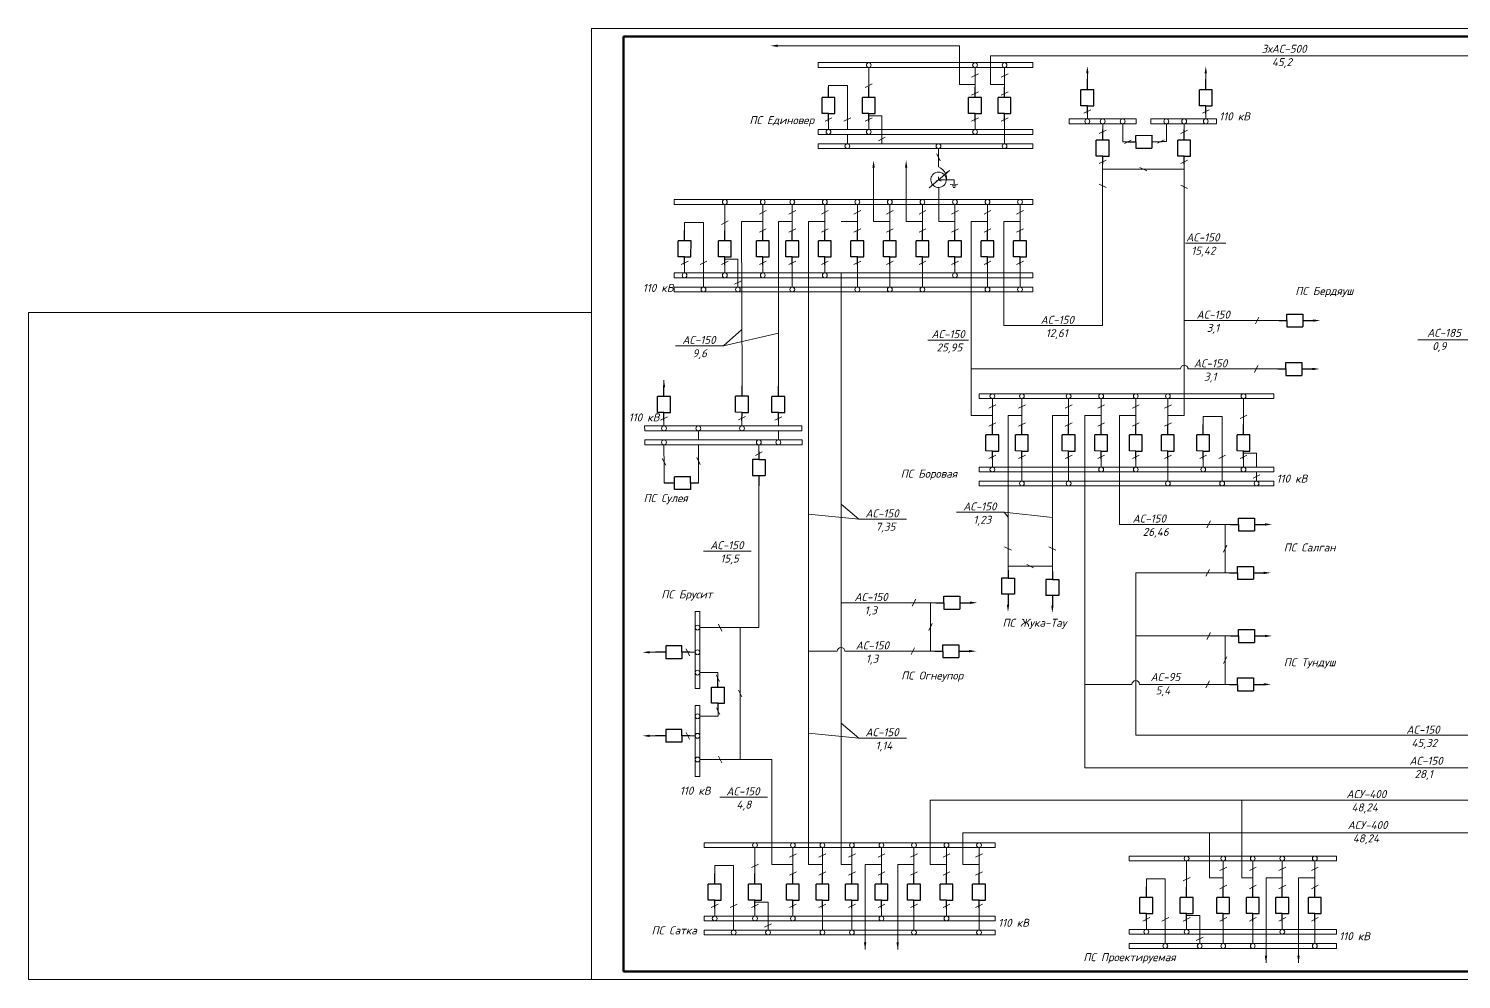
# Model space of a CAD drawing. Header units: millimetres. Extents: x -491 to 2311, y -1641 to -197.
# Drawn here: x 767 to 1662, y -1617 to -1023 of the extents above; entities that cross this region are included whole.
import ezdxf

# ---------------------------------------------------------------- set-up
doc = ezdxf.new("R2010")
doc.units = ezdxf.units.MM
for name, color, linetype, lineweight in [('рамка толстая', 42, 'Continuous', 50), ('рамка тонкая', 93, 'Continuous', 20), ('текст', 6, 'Continuous', 30), ('тонкая', 7, 'Continuous', 20), ('штриховка', 2, 'Continuous', 20)]:
    doc.layers.add(name, color=color, linetype=linetype, lineweight=lineweight)
doc.layers.add('СХЕМА1', color=7, linetype='Continuous')
doc.styles.add('ГОСТ', font='isocpeui.ttf')
picture_1 = doc.add_image_def('image1.jpg', size_in_pixel=(4152, 4920))

# ---------------------------------------------------------------- blocks, each defined once
blk = doc.blocks.new('Выключатель')
for p, q in [((-4, 0), (-4, 10)), ((-4, 10), (4, 10)), ((0, 10), (0, 16.5)), ((4, 0), (4, 10)), ((0, 0), (-4, 0)), ((0, 0), (4, 0)), ((0, -5), (0, 0))]:
    blk.add_line(p, q)

msp = doc.modelspace()

# ---------------------------------------------------------------- linework, layer by layer
at = {"lineweight": 15}
for p, q in [((1348.11, -1034.19), (1234.56, -1034.19)), ((1348.11, -1058.39), (1348.11, -1034.19)), ((1367.58, -1058.39), (1367.58, -1040.39)), ((1367.58, -1040.39), (1762.88, -1040.39)), ((1393.93, -1047.72), (1393.93, -1044.72)), ((1393.93, -1089.52), (1393.93, -1086.52)), ((1393.93, -1098.37), (1393.93, -1095.37)), ((1335.06, -1100.98), (1335.07, -1102.72)), ((1333.44, -1118.88), (1335.11, -1117.87)), ((1335.11, -1117.87), (1335.1, -1115.97)), ((1335.11, -1117.9), (1344.79, -1117.85)), ((1335.11, -1117.87), (1336.79, -1118.86)), ((1344.79, -1117.85), (1344.81, -1120.75)), ((1437.6, -1208.88), (1437.6, -1111.29)), ((1437.6, -1111.29), (1488.53, -1111.29)), ((1488.53, -1164.83), (1488.53, -1111.94)), ((1342.39, -1120.77), (1347.23, -1120.74)), ((1343.6, -1121.73), (1346.02, -1121.72)), ((1344.21, -1122.69), (1345.42, -1122.69)), ((1488.53, -1265.21), (1488.53, -1137.14)), ((1489.43, -1157.57), (1514.57, -1157.57)), ((1488.53, -1205.87), (1544.43, -1205.87)), ((1200.66, -1221.62), (1212.22, -1211.45)), ((1200.66, -1221.62), (1235.03, -1213.82)), ((1375.81, -1208.88), (1437.6, -1208.88)), ((1170.86, -1221.62), (1200.66, -1221.62)), ((1328.39, -1218.16), (1353.72, -1218.16)), ((1672.79, -1218.01), (1634.51, -1218.01)), ((1355.51, -1236.13), (1486.17, -1236.13)), ((1490.89, -1236.13), (1543.79, -1236.13)), ((1285.22, -1329.99), (1274.19, -1320.63)), ((1285.22, -1329.99), (1253.86, -1326.88)), ((1285.22, -1329.99), (1315.03, -1329.99)), ((1346.31, -1325.66), (1376.12, -1325.66)), ((1376.12, -1325.66), (1378.47, -1328.78)), ((1376.12, -1325.66), (1406.17, -1328.85)), ((1448.13, -1333.26), (1514.18, -1333.26)), ((1514.18, -1333.26), (1514.18, -1363.52)), ((1188.3, -1349.86), (1218.1, -1349.86)), ((1406.17, -1359.33), (1378.47, -1359.33)), ((1458.28, -1363.52), (1513.54, -1363.52)), ((1274.18, -1382.17), (1330.08, -1382.17)), ((1330.08, -1382.17), (1330.08, -1412.43)), ((1211.23, -1480.14), (1211.23, -1397.71)), ((1458.28, -1402.93), (1514.18, -1402.93)), ((1514.18, -1402.93), (1514.18, -1433.19)), ((1253.86, -1412.43), (1271.82, -1412.43)), ((1276.54, -1412.43), (1329.44, -1412.43)), ((1426.49, -1433.19), (1455.92, -1433.19)), ((1460.64, -1433.19), (1513.54, -1433.19)), ((1285.22, -1466.72), (1274.19, -1457.36)), ((1285.22, -1466.72), (1253.86, -1463.61)), ((1285.22, -1466.72), (1315.03, -1466.72)), ((1458.28, -1464.92), (1719.38, -1464.92)), ((1426.48, -1485.24), (1891.51, -1485.24)), ((1198.35, -1503.63), (1228.15, -1503.63)), ((1329.89, -1505.57), (1911.83, -1505.57)), ((1329.89, -1525.89), (1329.89, -1525.89)), ((1350.21, -1525.89), (1932.16, -1525.89))]:
    msp.add_line(p, q, dxfattribs=at)
at = {"color": 18, "lineweight": 15, "true_color": 0x000000}
for p, q in [((1335.07, -1109.8), (1335.06, -1098.37)), ((1249.75, -1271.68), (1151.49, -1271.68)), ((1151.49, -1271.68), (1151.5, -1274.74)), ((1249.76, -1274.74), (1151.5, -1274.74)), ((1156.4, -1274.67), (1156.4, -1274.71)), ((1185.08, -1280.41), (1185.06, -1274.74)), ((1249.75, -1271.68), (1249.76, -1274.74)), ((1249.8, -1280.41), (1151.53, -1280.41)), ((1151.53, -1280.41), (1151.54, -1283.48)), ((1249.81, -1283.48), (1151.54, -1283.48)), ((1162.63, -1280.42), (1162.63, -1280.36)), ((1163.61, -1297.97), (1163.55, -1283.48)), ((1185.11, -1297.86), (1185.05, -1283.48)), ((1249.8, -1280.41), (1249.81, -1283.48)), ((1163.61, -1297.97), (1163.66, -1307.53)), ((1185.11, -1297.86), (1185.16, -1307.41))]:
    msp.add_line(p, q, dxfattribs=at)
at = {"lineweight": 15}
for centre, radius in [((1291.47, -1046.22), 1.5), ((1357.88, -1046.22), 1.5), ((1376.32, -1046.22), 1.5), ((1266.32, -1088.02), 1.5), ((1291.47, -1088.02), 1.5), ((1357.88, -1088.02), 1.5), ((1278.13, -1096.87), 1.5), ((1335.06, -1096.87), 1.5), ((1376.32, -1096.87), 1.5), ((1201.58, -1131.78), 1.5), ((1225.26, -1131.78), 1.5), ((1243.7, -1131.78), 1.5), ((1264.02, -1131.78), 1.5), ((1284.35, -1131.78), 1.5), ((1304.67, -1131.78), 1.5), ((1325, -1131.78), 1.5), ((1345.32, -1131.78), 1.5), ((1365.65, -1131.78), 1.5), ((1385.97, -1131.78), 1.5), ((1176.43, -1177.6), 1.5), ((1201.58, -1177.6), 1.5), ((1225.26, -1177.6), 1.5), ((1264.02, -1177.6), 1.5), ((1345.32, -1177.6), 1.5), ((1188.25, -1186.45), 1.5), ((1209.75, -1186.45), 1.5), ((1243.7, -1186.45), 1.5), ((1284.35, -1186.45), 1.5), ((1304.67, -1186.45), 1.5), ((1325, -1186.45), 1.5), ((1365.64, -1186.45), 1.5), ((1385.97, -1186.45), 1.5), ((1368.71, -1253.05), 1.5), ((1387.15, -1253.05), 1.5), ((1416.34, -1253.05), 1.5), ((1436.66, -1253.05), 1.5), ((1458.29, -1253.05), 1.5), ((1478.36, -1253.05), 1.5), ((1525.57, -1253.05), 1.5), ((1163.55, -1273.21), 1.53), ((1185.05, -1273.21), 1.53), ((1212.3, -1273.21), 1.53), ((1163.55, -1281.95), 1.53), ((1222.83, -1281.95), 1.53), ((1235.03, -1281.95), 1.53), ((1368.71, -1298.87), 1.5), ((1436.66, -1298.87), 1.5), ((1458.28, -1298.87), 1.5), ((1500.42, -1298.87), 1.5), ((1525.57, -1298.87), 1.5), ((1387.15, -1307.72), 1.5), ((1416.33, -1307.72), 1.5), ((1478.36, -1307.72), 1.5), ((1512.23, -1307.72), 1.5), ((1533.73, -1307.72), 1.5), ((1184.54, -1397.71), 1.5), ((1184.54, -1413.14), 1.5), ((1184.54, -1425.83), 1.5), ((1184.54, -1453.11), 1.5), ((1184.54, -1465.34), 1.5), ((1184.54, -1480.14), 1.5), ((1220.41, -1533.59), 1.5), ((1244.09, -1533.59), 1.5), ((1262.53, -1533.59), 1.5), ((1280.96, -1533.59), 1.5), ((1299.4, -1533.59), 1.5), ((1319.73, -1533.59), 1.5), ((1340.05, -1533.59), 1.5), ((1360.37, -1533.59), 1.5), ((1490.05, -1541.96), 1.5), ((1512.93, -1541.96), 1.5), ((1531.37, -1541.96), 1.5), ((1549.8, -1541.96), 1.5), ((1570.13, -1541.96), 1.5), ((1195.26, -1579.41), 1.5), ((1220.41, -1579.41), 1.5), ((1244.09, -1579.41), 1.5), ((1299.4, -1579.41), 1.5), ((1340.05, -1579.41), 1.5), ((1207.08, -1588.26), 1.5), ((1228.57, -1588.26), 1.5), ((1262.53, -1588.26), 1.5), ((1280.96, -1588.26), 1.5), ((1319.72, -1588.26), 1.5), ((1360.37, -1588.26), 1.5), ((1464.9, -1587.79), 1.5), ((1490.05, -1587.79), 1.5), ((1549.8, -1587.79), 1.5), ((1476.72, -1596.63), 1.5), ((1498.22, -1596.63), 1.5), ((1512.93, -1596.63), 1.5), ((1531.36, -1596.63), 1.5), ((1570.13, -1596.63), 1.5)]:
    msp.add_circle(centre, radius, dxfattribs=at)
at = {"color": 18, "lineweight": 15, "true_color": 0x000000}
for centre in [(1428.03, -1081.38), (1437.61, -1081.38), (1450.11, -1081.38), (1477.39, -1081.38), (1488.54, -1081.38), (1502, -1081.38)]:
    msp.add_circle(centre, 1.5, dxfattribs=at)
at = {"lineweight": 15}
for centre, radius, start, end in [((1335.11, -1117.9), 4.84, 0.30044, 322.57596), ((1332.33, -1116.97), 7.68, 329.68007, 69.04534), ((1488.53, -1236.13), 2.36, 0, 180), ((1274.18, -1412.43), 2.36, 0, 180), ((1458.28, -1433.19), 2.36, 0, 180)]:
    msp.add_arc(centre, radius, start, end, dxfattribs=at)
at = {"layer": 'рамка толстая', "color": 18, "true_color": 0x000000}
for p, q in [((1954.22, -1028.48), (1138.22, -1028.48)), ((1138.22, -1028.48), (1138.22, -1612.48)), ((1138.22, -1325.48), (1138.22, -1612.48)), ((1138.22, -1612.48), (1533.22, -1612.48)), ((1138.22, -1612.48), (1954.22, -1612.48)), ((1348.22, -1612.48), (1533.22, -1612.48))]:
    msp.add_line(p, q, dxfattribs=at)
at = {"layer": 'рамка тонкая', "color": 18, "true_color": 0x000000}
for p, q in [((1959.22, -1023.48), (1118.22, -1023.48)), ((1118.22, -1023.48), (1118.22, -1617.48)), ((1118.22, -1617.48), (1959.22, -1617.48))]:
    msp.add_line(p, q, dxfattribs=at)
at = {"layer": 'СХЕМА1', "lineweight": 15}
for p, q in [((1360.04, -1051.65), (1355.75, -1053.79)), ((1378.48, -1051.65), (1374.19, -1053.79)), ((1293.62, -1058.06), (1289.34, -1060.2)), ((1360.04, -1062.97), (1355.75, -1065.12)), ((1378.48, -1062.97), (1374.19, -1065.12)), ((1268.48, -1079.13), (1264.19, -1081.27)), ((1280.28, -1079.13), (1276, -1081.27)), ((1293.63, -1079.13), (1289.34, -1081.27)), ((1360.04, -1079.13), (1355.75, -1081.27)), ((1378.47, -1079.13), (1374.19, -1081.27)), ((1430.19, -1074.25), (1425.91, -1076.39)), ((1504.15, -1074.25), (1499.87, -1076.39)), ((1301.79, -1091.37), (1297.5, -1093.51)), ((1439.77, -1086.81), (1435.48, -1088.95)), ((1490.69, -1086.81), (1486.41, -1088.95)), ((1455.43, -1093.12), (1451.14, -1095.26)), ((1476.05, -1092.99), (1471.77, -1095.13)), ((1439.76, -1105.66), (1435.47, -1107.8)), ((1490.69, -1105.66), (1486.4, -1107.8)), ((1460.91, -1110.22), (1465.2, -1112.36)), ((1435.45, -1120.59), (1439.73, -1122.73)), ((1486.38, -1121.23), (1490.66, -1123.37)), ((1203.74, -1143.61), (1199.45, -1145.76)), ((1227.42, -1137.2), (1223.13, -1139.35)), ((1245.85, -1137.2), (1241.57, -1139.35)), ((1266.18, -1137.2), (1261.89, -1139.35)), ((1286.5, -1137.2), (1282.22, -1139.35)), ((1306.83, -1137.2), (1302.54, -1139.35)), ((1327.15, -1137.2), (1322.87, -1139.35)), ((1347.48, -1137.2), (1343.19, -1139.35)), ((1367.8, -1137.2), (1363.52, -1139.35)), ((1388.13, -1137.2), (1383.84, -1139.35)), ((1227.42, -1148.53), (1223.13, -1150.67)), ((1245.85, -1148.53), (1241.57, -1150.67)), ((1266.18, -1148.53), (1261.89, -1150.67)), ((1286.5, -1148.53), (1282.22, -1150.67)), ((1306.83, -1148.53), (1302.54, -1150.67)), ((1327.15, -1148.53), (1322.87, -1150.67)), ((1347.48, -1148.53), (1343.19, -1150.67)), ((1367.8, -1148.53), (1363.51, -1150.67)), ((1388.12, -1148.53), (1383.84, -1150.67)), ((1178.59, -1168.7), (1174.3, -1170.85)), ((1190.4, -1168.7), (1186.11, -1170.85)), ((1203.74, -1168.7), (1199.45, -1170.85)), ((1227.42, -1168.7), (1223.13, -1170.85)), ((1245.85, -1168.7), (1241.57, -1170.85)), ((1266.18, -1168.7), (1261.89, -1170.85)), ((1286.5, -1168.7), (1282.22, -1170.85)), ((1306.83, -1168.7), (1302.54, -1170.85)), ((1327.15, -1168.7), (1322.87, -1170.85)), ((1347.48, -1168.7), (1343.19, -1170.85)), ((1367.8, -1168.7), (1363.51, -1170.85)), ((1388.12, -1168.7), (1383.84, -1170.85)), ((1211.9, -1180.95), (1207.62, -1183.09)), ((1535.14, -1203.72), (1532.99, -1208)), ((1534.5, -1233.98), (1532.35, -1238.26)), ((1370.87, -1258.47), (1366.58, -1260.61)), ((1389.3, -1258.47), (1385.02, -1260.61)), ((1418.49, -1258.47), (1414.21, -1260.61)), ((1438.82, -1258.47), (1434.53, -1260.61)), ((1460.44, -1258.47), (1456.16, -1260.61)), ((1480.52, -1258.47), (1476.23, -1260.61)), ((1165.71, -1265.98), (1161.42, -1268.12)), ((1214.45, -1265.81), (1210.16, -1267.96)), ((1237.18, -1265.98), (1232.89, -1268.12)), ((1370.87, -1269.8), (1366.58, -1271.94)), ((1389.3, -1269.8), (1385.02, -1271.94)), ((1418.49, -1269.8), (1414.2, -1271.94)), ((1438.81, -1269.8), (1434.53, -1271.94)), ((1460.44, -1269.8), (1456.16, -1271.94)), ((1480.52, -1269.8), (1476.23, -1271.94)), ((1527.72, -1264.88), (1523.43, -1267.03)), ((1220.68, -1290.11), (1224.97, -1287.97)), ((1370.86, -1289.97), (1366.58, -1292.12)), ((1389.3, -1289.97), (1385.02, -1292.12)), ((1418.49, -1289.97), (1414.2, -1292.12)), ((1438.81, -1289.97), (1434.53, -1292.12)), ((1460.44, -1289.97), (1456.15, -1292.12)), ((1480.51, -1289.97), (1476.23, -1292.12)), ((1502.57, -1289.97), (1498.29, -1292.12)), ((1514.38, -1289.97), (1510.09, -1292.12)), ((1527.72, -1289.97), (1523.44, -1292.12)), ((1535.88, -1302.22), (1531.6, -1304.36)), ((1504.89, -1331.1), (1502.75, -1335.39)), ((1380.62, -1349.39), (1376.34, -1347.25)), ((1408.33, -1349.39), (1404.04, -1347.25)), ((1515.26, -1346.23), (1513.12, -1350.52)), ((1394.47, -1360.41), (1390.19, -1358.26)), ((1504.25, -1361.36), (1502.1, -1365.65)), ((1320.79, -1380.02), (1318.65, -1384.3)), ((1197.56, -1395.56), (1199.7, -1399.84)), ((1331.16, -1395.15), (1329.02, -1399.43)), ((1504.89, -1400.77), (1502.75, -1405.06)), ((1177.41, -1410.99), (1179.55, -1415.27)), ((1320.15, -1410.28), (1318, -1414.56)), ((1515.26, -1415.9), (1513.12, -1420.19)), ((1196.15, -1427.17), (1198.29, -1431.45)), ((1504.25, -1431.03), (1502.1, -1435.32)), ((1210.15, -1436.77), (1212.29, -1441.06)), ((1196.28, -1447.79), (1198.42, -1452.08)), ((1177.41, -1463.19), (1179.55, -1467.47)), ((1197.56, -1477.99), (1199.7, -1482.27)), ((1246.25, -1539.01), (1241.96, -1541.16)), ((1264.68, -1539.01), (1260.4, -1541.16)), ((1283.12, -1539.01), (1278.83, -1541.16)), ((1301.56, -1539.01), (1297.27, -1541.16)), ((1321.88, -1539.01), (1317.6, -1541.16)), ((1342.21, -1539.01), (1337.92, -1541.16)), ((1362.53, -1539.01), (1358.24, -1541.16)), ((1222.56, -1545.42), (1218.28, -1547.57)), ((1515.08, -1547.38), (1510.8, -1549.53)), ((1533.52, -1547.38), (1529.24, -1549.53)), ((1551.96, -1547.38), (1547.67, -1549.53)), ((1572.28, -1547.38), (1568, -1549.53)), ((1246.25, -1550.34), (1241.96, -1552.48)), ((1264.68, -1550.34), (1260.4, -1552.48)), ((1283.12, -1550.34), (1278.83, -1552.48)), ((1301.56, -1550.34), (1297.27, -1552.48)), ((1321.88, -1550.34), (1317.59, -1552.48)), ((1342.21, -1550.34), (1337.92, -1552.48)), ((1362.53, -1550.34), (1358.24, -1552.48)), ((1492.21, -1553.8), (1487.92, -1555.94)), ((1515.08, -1558.71), (1510.8, -1560.85)), ((1533.52, -1558.71), (1529.23, -1560.85)), ((1551.96, -1558.71), (1547.67, -1560.85)), ((1572.28, -1558.71), (1568, -1560.85)), ((1197.42, -1570.51), (1193.13, -1572.66)), ((1209.23, -1570.51), (1204.94, -1572.66)), ((1222.57, -1570.51), (1218.28, -1572.66)), ((1246.24, -1570.51), (1241.96, -1572.66)), ((1264.68, -1570.51), (1260.4, -1572.66)), ((1283.12, -1570.51), (1278.83, -1572.66)), ((1301.56, -1570.51), (1297.27, -1572.66)), ((1321.88, -1570.51), (1317.59, -1572.66)), ((1342.2, -1570.51), (1337.92, -1572.66)), ((1362.53, -1570.51), (1358.24, -1572.66)), ((1230.73, -1582.76), (1226.44, -1584.9)), ((1467.06, -1578.89), (1462.77, -1581.03)), ((1478.87, -1578.89), (1474.58, -1581.03)), ((1492.21, -1578.89), (1487.92, -1581.03)), ((1515.08, -1578.89), (1510.8, -1581.03)), ((1533.52, -1578.89), (1529.23, -1581.03)), ((1551.96, -1578.89), (1547.67, -1581.03)), ((1572.28, -1578.89), (1568, -1581.03)), ((1500.37, -1591.13), (1496.09, -1593.27))]:
    msp.add_line(p, q, dxfattribs=at)
at = {"layer": 'СХЕМА1', "color": 18, "lineweight": 15, "true_color": 0x000000}
for p, q in [((1336.12, -1105.98), (1333.98, -1101.7)), ((1162.51, -1291.97), (1164.65, -1296.25)), ((1184.01, -1291.48), (1186.15, -1295.77))]:
    msp.add_line(p, q, dxfattribs=at)
at = {"layer": 'СХЕМА1', "lineweight": 15}
for points in [[(1234.56, -1033.45), (1234.56, -1034.94), (1230.09, -1034.19)], [(1428.79, -1051.48), (1427.3, -1051.48), (1428.04, -1047.02)], [(1502.75, -1051.48), (1501.26, -1051.48), (1502, -1047.02)], [(1295.24, -1110.25), (1293.75, -1110.25), (1294.5, -1105.78)], [(1315.58, -1110.25), (1314.09, -1110.25), (1314.84, -1105.78)], [(1569.16, -1206.61), (1569.16, -1205.12), (1573.63, -1205.86)], [(1164.3, -1247.68), (1162.82, -1247.68), (1163.56, -1243.21)], [(1568.52, -1236.87), (1568.52, -1235.38), (1572.99, -1236.12)], [(1538.91, -1333.99), (1538.91, -1332.51), (1543.38, -1333.25)], [(1538.27, -1364.25), (1538.27, -1362.77), (1542.74, -1363.51)], [(1354.82, -1382.91), (1354.82, -1381.42), (1359.28, -1382.17)], [(1377.73, -1383.42), (1379.22, -1383.42), (1378.47, -1387.89)], [(1405.43, -1384.06), (1406.92, -1384.06), (1406.18, -1388.53)], [(1538.91, -1403.66), (1538.91, -1402.18), (1543.38, -1402.92)], [(1154.64, -1412.39), (1154.64, -1413.88), (1150.18, -1413.14)], [(1354.17, -1413.17), (1354.17, -1411.68), (1358.64, -1412.43)], [(1538.27, -1433.92), (1538.27, -1432.44), (1542.74, -1433.18)], [(1154.64, -1464.59), (1154.64, -1466.08), (1150.18, -1465.33)], [(1288.49, -1594.36), (1289.98, -1594.36), (1289.24, -1598.82)], [(1308.82, -1594.36), (1310.31, -1594.36), (1309.56, -1598.82)], [(1538.89, -1602.73), (1540.38, -1602.73), (1539.64, -1607.2)], [(1559.22, -1602.73), (1560.71, -1602.73), (1559.96, -1607.2)]]:
    msp.add_solid(points, dxfattribs=at)
at = {"layer": 'тонкая', "color": 18, "lineweight": 15, "true_color": 0x000000}
msp.add_line((1329.29, -1122.94), (1341.82, -1112.03), dxfattribs=at)
msp.add_solid([(1339.12, -1113.59), (1339.91, -1114.48), (1342.21, -1111.69)], dxfattribs=at)
at = {"layer": 'штриховка', "color": 0, "lineweight": 15}
for p, q in [((1393.93, -1044.72), (1259.78, -1044.72)), ((1259.78, -1044.72), (1259.78, -1047.72)), ((1393.93, -1047.72), (1259.78, -1047.72)), ((1291.48, -1059.05), (1291.47, -1047.72)), ((1357.89, -1059.05), (1357.88, -1047.72)), ((1376.33, -1059.05), (1376.32, -1047.72)), ((1428.04, -1055.15), (1428.04, -1051.48)), ((1502, -1055.15), (1502, -1051.48)), ((1266.33, -1064.05), (1266.33, -1059.05)), ((1278.13, -1059.05), (1266.33, -1059.05)), ((1278.13, -1086.52), (1278.13, -1059.05)), ((1291.48, -1064.05), (1291.48, -1059.05)), ((1357.89, -1058.39), (1348.11, -1058.39)), ((1357.89, -1064.05), (1357.89, -1059.05)), ((1376.33, -1058.39), (1367.58, -1058.39)), ((1376.33, -1064.05), (1376.33, -1059.05)), ((1266.32, -1086.52), (1266.32, -1081.52)), ((1299.63, -1077.91), (1291.47, -1077.91)), ((1291.47, -1086.52), (1291.47, -1081.52)), ((1299.63, -1086.52), (1299.63, -1077.91)), ((1357.88, -1086.52), (1357.88, -1081.52)), ((1376.32, -1086.52), (1376.32, -1081.52)), ((1428.04, -1076.65), (1428.04, -1079.88)), ((1437.61, -1086.56), (1437.61, -1082.88)), ((1450.11, -1082.88), (1450.11, -1094.08)), ((1477.39, -1082.88), (1477.39, -1094.08)), ((1488.54, -1086.56), (1488.54, -1082.88)), ((1502, -1076.65), (1502, -1079.88)), ((1259.78, -1086.52), (1259.78, -1089.52)), ((1393.93, -1086.52), (1259.78, -1086.52)), ((1393.93, -1089.52), (1259.78, -1089.52)), ((1278.13, -1095.37), (1278.13, -1089.52)), ((1299.63, -1095.37), (1299.63, -1086.52)), ((1376.32, -1095.37), (1376.32, -1086.52)), ((1259.78, -1095.37), (1259.78, -1098.37)), ((1393.93, -1095.37), (1259.78, -1095.37)), ((1393.93, -1098.37), (1259.78, -1098.37)), ((1450.11, -1094.08), (1450.11, -1094.19)), ((1453.27, -1094.19), (1450.11, -1094.19)), ((1477.39, -1094.08), (1474.77, -1094.08)), ((1437.6, -1108.06), (1437.6, -1111.29)), ((1488.53, -1108.06), (1488.53, -1111.94)), ((1294.49, -1110.25), (1294.51, -1143.94)), ((1314.84, -1143.94), (1314.84, -1110.25)), ((1335.16, -1143.94), (1335.16, -1122.74)), ((1393.93, -1130.28), (1169.89, -1130.28)), ((1169.89, -1130.28), (1169.89, -1133.28)), ((1393.93, -1133.28), (1169.89, -1133.28)), ((1201.59, -1144.6), (1201.58, -1133.28)), ((1225.27, -1144.6), (1225.26, -1133.28)), ((1243.7, -1144.6), (1243.7, -1133.28)), ((1264.03, -1144.6), (1264.02, -1133.28)), ((1284.35, -1144.6), (1284.35, -1133.28)), ((1304.68, -1144.6), (1304.67, -1133.28)), ((1325, -1144.6), (1325, -1133.28)), ((1345.33, -1144.6), (1345.32, -1133.28)), ((1365.65, -1144.6), (1365.65, -1133.28)), ((1385.98, -1144.6), (1385.97, -1133.28)), ((1393.93, -1130.28), (1393.93, -1133.28)), ((1176.44, -1149.6), (1176.44, -1144.6)), ((1188.25, -1144.6), (1176.44, -1144.6)), ((1188.25, -1184.95), (1188.25, -1144.6)), ((1201.59, -1149.6), (1201.59, -1144.6)), ((1225.27, -1143.94), (1212.07, -1143.94)), ((1212.07, -1143.94), (1212.3, -1246.71)), ((1225.27, -1149.6), (1225.27, -1144.6)), ((1243.7, -1143.94), (1235.03, -1143.94)), ((1235.03, -1143.94), (1235.03, -1246.88)), ((1243.7, -1149.6), (1243.7, -1144.6)), ((1264.03, -1143.94), (1253.86, -1143.94)), ((1253.86, -1143.94), (1253.86, -1522.04)), ((1264.03, -1149.6), (1264.03, -1144.6)), ((1284.35, -1143.94), (1274.19, -1143.94)), ((1284.35, -1149.6), (1284.35, -1144.6)), ((1304.68, -1143.94), (1294.51, -1143.94)), ((1304.68, -1149.6), (1304.68, -1144.6)), ((1325, -1143.94), (1314.84, -1143.94)), ((1325, -1149.6), (1325, -1144.6)), ((1345.33, -1143.94), (1335.16, -1143.94)), ((1345.33, -1149.6), (1345.33, -1144.6)), ((1355.49, -1143.94), (1355.48, -1211.99)), ((1365.65, -1143.94), (1355.49, -1143.94)), ((1365.65, -1149.6), (1365.65, -1144.6)), ((1385.97, -1143.94), (1375.81, -1143.94)), ((1375.81, -1143.94), (1375.81, -1208.88)), ((1385.97, -1149.6), (1385.98, -1144.6)), ((1176.43, -1176.1), (1176.43, -1171.1)), ((1209.75, -1167.49), (1201.58, -1167.49)), ((1201.58, -1176.1), (1201.58, -1171.1)), ((1209.75, -1176.1), (1209.75, -1167.49)), ((1225.26, -1176.1), (1225.26, -1171.1)), ((1243.7, -1176.1), (1243.7, -1171.1)), ((1264.02, -1176.1), (1264.02, -1171.1)), ((1284.35, -1176.1), (1284.35, -1171.1)), ((1304.67, -1184.95), (1304.67, -1171.1)), ((1325, -1176.1), (1325, -1171.1)), ((1345.32, -1176.1), (1345.32, -1171.1)), ((1365.64, -1176.1), (1365.64, -1171.1)), ((1385.97, -1176.1), (1385.97, -1171.1)), ((1169.89, -1176.1), (1169.89, -1179.1)), ((1393.93, -1176.1), (1169.89, -1176.1)), ((1393.93, -1179.1), (1169.89, -1179.1)), ((1209.75, -1184.95), (1209.75, -1176.1)), ((1243.7, -1184.95), (1243.7, -1176.1)), ((1274.19, -1175.96), (1274.18, -1545.75)), ((1284.35, -1184.95), (1284.35, -1176.1)), ((1325, -1184.95), (1325, -1176.1)), ((1365.64, -1184.95), (1365.64, -1176.1)), ((1385.97, -1184.95), (1385.97, -1176.1)), ((1393.93, -1176.1), (1393.93, -1179.1)), ((1169.89, -1184.95), (1169.89, -1187.95)), ((1393.93, -1184.95), (1169.89, -1184.95)), ((1393.93, -1187.95), (1169.89, -1187.95)), ((1355.48, -1184.3), (1355.52, -1265.21)), ((1393.93, -1184.95), (1393.93, -1187.95)), ((1547.66, -1205.87), (1544.43, -1205.87)), ((1163.56, -1246.88), (1163.56, -1243.21)), ((1547.02, -1236.13), (1543.79, -1236.13)), ((1544.46, -1251.55), (1360.43, -1251.55)), ((1360.43, -1251.55), (1360.43, -1254.55)), ((1544.59, -1251.55), (1544.59, -1254.55)), ((1544.46, -1254.55), (1360.43, -1254.55)), ((1368.72, -1265.87), (1368.71, -1254.55)), ((1387.15, -1265.87), (1387.15, -1254.55)), ((1416.34, -1265.87), (1416.34, -1254.55)), ((1436.67, -1265.87), (1436.66, -1254.55)), ((1458.29, -1265.87), (1458.29, -1254.55)), ((1478.37, -1265.87), (1478.36, -1254.55)), ((1525.57, -1265.87), (1525.57, -1254.55)), ((1163.55, -1268.38), (1163.55, -1271.68)), ((1212.29, -1268.21), (1212.29, -1271.68)), ((1235.02, -1268.38), (1235.02, -1271.68)), ((1368.72, -1265.21), (1355.52, -1265.21)), ((1368.72, -1270.87), (1368.72, -1265.87)), ((1378.48, -1265.21), (1378.47, -1361.92)), ((1387.15, -1265.21), (1378.48, -1265.21)), ((1387.15, -1270.87), (1387.15, -1265.87)), ((1406.18, -1265.21), (1406.17, -1362.56)), ((1416.34, -1265.21), (1406.18, -1265.21)), ((1416.34, -1270.87), (1416.34, -1265.87)), ((1426.5, -1265.21), (1426.48, -1485.24)), ((1436.67, -1265.21), (1426.5, -1265.21)), ((1436.67, -1270.87), (1436.67, -1265.87)), ((1458.29, -1265.21), (1448.13, -1265.21)), ((1448.13, -1265.21), (1448.13, -1333.26)), ((1458.29, -1270.87), (1458.29, -1265.87)), ((1478.37, -1265.21), (1488.53, -1265.21)), ((1478.37, -1270.87), (1478.37, -1265.87)), ((1500.42, -1270.87), (1500.42, -1265.87)), ((1512.23, -1265.87), (1500.42, -1265.87)), ((1512.23, -1306.22), (1512.23, -1265.87)), ((1525.57, -1270.87), (1525.57, -1265.87)), ((1235.02, -1274.74), (1235.02, -1280.41)), ((1222.84, -1287.72), (1222.84, -1283.48)), ((1533.73, -1288.76), (1525.57, -1288.76)), ((1533.73, -1297.37), (1533.73, -1288.76)), ((1360.43, -1297.37), (1360.43, -1300.37)), ((1544.46, -1297.37), (1360.43, -1297.37)), ((1368.71, -1297.37), (1368.71, -1292.37)), ((1387.15, -1297.37), (1387.15, -1292.37)), ((1387.15, -1306.22), (1387.15, -1297.37)), ((1416.33, -1297.37), (1416.33, -1292.37)), ((1416.33, -1306.22), (1416.33, -1297.37)), ((1436.66, -1297.37), (1436.66, -1292.37)), ((1458.28, -1297.37), (1458.28, -1292.37)), ((1478.36, -1297.37), (1478.36, -1292.37)), ((1478.36, -1306.22), (1478.36, -1297.37)), ((1500.42, -1297.37), (1500.42, -1292.37)), ((1525.57, -1297.37), (1525.57, -1292.37)), ((1544.46, -1297.37), (1544.46, -1300.37)), ((1222.84, -1302.72), (1222.83, -1397.71)), ((1544.46, -1300.37), (1360.43, -1300.37)), ((1360.43, -1306.22), (1360.43, -1309.22)), ((1544.46, -1306.22), (1360.43, -1306.22)), ((1533.73, -1306.22), (1533.73, -1300.37)), ((1544.46, -1306.22), (1544.46, -1309.22)), ((1544.46, -1309.22), (1360.43, -1309.22)), ((1517.42, -1333.26), (1514.18, -1333.26)), ((1458.28, -1363.52), (1458.28, -1464.92)), ((1516.77, -1363.52), (1513.54, -1363.52)), ((1333.32, -1382.17), (1330.08, -1382.17)), ((1186.04, -1387.75), (1183.04, -1387.75)), ((1183.04, -1435.7), (1183.04, -1387.75)), ((1186.04, -1435.7), (1186.04, -1387.75)), ((1222.83, -1397.71), (1186.04, -1397.71)), ((1517.42, -1402.93), (1514.18, -1402.93)), ((1158.31, -1413.14), (1154.64, -1413.14)), ((1179.8, -1413.14), (1183.04, -1413.14)), ((1332.67, -1412.43), (1329.44, -1412.43)), ((1186.04, -1425.83), (1197.24, -1425.83)), ((1197.24, -1425.83), (1197.24, -1428.45)), ((1186.04, -1435.7), (1183.04, -1435.7)), ((1516.77, -1433.19), (1513.54, -1433.19)), ((1183.04, -1490.69), (1183.04, -1446.35)), ((1186.04, -1446.35), (1183.04, -1446.35)), ((1186.04, -1490.69), (1186.04, -1446.35)), ((1186.04, -1453.11), (1197.24, -1453.11)), ((1197.24, -1453.11), (1197.35, -1453.11)), ((1197.35, -1449.95), (1197.35, -1453.11)), ((1158.31, -1465.33), (1154.64, -1465.33)), ((1179.8, -1465.34), (1183.04, -1465.34)), ((1230.88, -1480.14), (1186.04, -1480.14)), ((1230.88, -1480.14), (1230.9, -1545.75)), ((1186.04, -1490.69), (1183.04, -1490.69)), ((1329.89, -1545.75), (1329.89, -1505.57)), ((1524.59, -1505.57), (1524.59, -1554.12)), ((1253.86, -1545.75), (1253.86, -1522.04)), ((1350.21, -1545.75), (1350.21, -1525.89)), ((1504.26, -1554.12), (1504.26, -1525.89)), ((1370.54, -1532.09), (1188.72, -1532.09)), ((1188.72, -1532.09), (1188.72, -1535.09)), ((1370.54, -1535.09), (1188.72, -1535.09)), ((1220.42, -1546.41), (1220.41, -1535.09)), ((1244.1, -1546.41), (1244.09, -1535.09)), ((1262.53, -1546.41), (1262.53, -1535.09)), ((1280.97, -1546.41), (1280.96, -1535.09)), ((1299.41, -1546.41), (1299.4, -1535.09)), ((1319.73, -1546.41), (1319.73, -1535.09)), ((1340.06, -1546.41), (1340.05, -1535.09)), ((1360.38, -1546.41), (1360.37, -1535.09)), ((1370.54, -1532.09), (1370.54, -1535.09)), ((1195.27, -1551.42), (1195.27, -1546.41)), ((1207.08, -1546.41), (1195.27, -1546.41)), ((1207.08, -1586.76), (1207.08, -1546.41)), ((1220.42, -1551.42), (1220.42, -1546.41)), ((1244.1, -1545.75), (1230.9, -1545.75)), ((1244.1, -1551.42), (1244.1, -1546.41)), ((1262.53, -1545.75), (1253.86, -1545.75)), ((1262.53, -1551.42), (1262.53, -1546.41)), ((1280.97, -1545.75), (1274.18, -1545.75)), ((1280.97, -1551.42), (1280.97, -1546.41)), ((1299.41, -1545.75), (1289.24, -1545.75)), ((1289.24, -1545.75), (1289.24, -1598.82)), ((1299.41, -1551.42), (1299.41, -1546.41)), ((1309.57, -1545.75), (1309.56, -1598.82)), ((1319.73, -1545.75), (1309.57, -1545.75)), ((1319.73, -1551.42), (1319.73, -1546.41)), ((1340.06, -1545.75), (1329.89, -1545.75)), ((1340.06, -1551.42), (1340.06, -1546.41)), ((1360.38, -1545.75), (1350.21, -1545.75)), ((1360.38, -1551.42), (1360.38, -1546.41)), ((1583.61, -1540.46), (1454.26, -1540.46)), ((1454.26, -1540.46), (1454.26, -1543.46)), ((1583.61, -1543.46), (1454.26, -1543.46)), ((1490.06, -1554.78), (1490.05, -1543.46)), ((1512.93, -1554.78), (1512.93, -1543.46)), ((1531.37, -1554.78), (1531.37, -1543.46)), ((1549.81, -1554.78), (1549.8, -1543.46)), ((1570.13, -1554.78), (1570.13, -1543.46)), ((1583.61, -1540.46), (1583.61, -1543.46)), ((1464.91, -1559.79), (1464.91, -1554.78)), ((1476.72, -1554.78), (1464.91, -1554.78)), ((1476.72, -1595.13), (1476.72, -1554.78)), ((1490.06, -1559.79), (1490.06, -1554.78)), ((1512.93, -1554.12), (1504.26, -1554.12)), ((1512.93, -1559.79), (1512.93, -1554.78)), ((1531.37, -1554.12), (1524.59, -1554.12)), ((1531.37, -1559.79), (1531.37, -1554.78)), ((1549.81, -1554.12), (1539.64, -1554.12)), ((1539.64, -1554.12), (1539.64, -1607.2)), ((1549.81, -1559.79), (1549.81, -1554.78)), ((1559.97, -1554.12), (1559.96, -1607.2)), ((1570.13, -1554.12), (1559.97, -1554.12)), ((1570.13, -1559.79), (1570.13, -1554.78)), ((1195.26, -1577.91), (1195.26, -1572.91)), ((1228.57, -1569.3), (1220.41, -1569.3)), ((1220.41, -1577.91), (1220.41, -1572.91)), ((1228.57, -1577.91), (1228.57, -1569.3)), ((1244.09, -1577.91), (1244.09, -1572.91)), ((1262.53, -1577.91), (1262.53, -1572.91)), ((1280.96, -1577.91), (1280.96, -1572.91)), ((1299.4, -1577.91), (1299.4, -1572.91)), ((1319.72, -1577.91), (1319.72, -1572.91)), ((1340.05, -1577.91), (1340.05, -1572.91)), ((1360.37, -1577.91), (1360.37, -1572.91)), ((1188.72, -1577.91), (1188.72, -1580.91)), ((1370.54, -1577.91), (1188.72, -1577.91)), ((1370.54, -1580.91), (1188.72, -1580.91)), ((1228.57, -1586.76), (1228.57, -1577.91)), ((1262.53, -1586.76), (1262.53, -1577.91)), ((1280.96, -1586.76), (1280.96, -1577.91)), ((1319.72, -1586.76), (1319.72, -1577.91)), ((1360.37, -1586.76), (1360.37, -1577.91)), ((1370.54, -1577.91), (1370.54, -1580.91)), ((1464.9, -1586.29), (1464.9, -1581.28)), ((1498.22, -1577.67), (1490.05, -1577.67)), ((1490.05, -1586.29), (1490.05, -1581.28)), ((1498.22, -1586.29), (1498.22, -1577.67)), ((1512.93, -1586.29), (1512.93, -1581.28)), ((1531.36, -1586.29), (1531.36, -1581.28)), ((1549.8, -1586.29), (1549.8, -1581.28)), ((1570.13, -1586.29), (1570.13, -1581.28)), ((1188.72, -1586.76), (1188.72, -1589.76)), ((1370.54, -1586.76), (1188.72, -1586.76)), ((1370.54, -1589.76), (1188.72, -1589.76)), ((1370.54, -1586.76), (1370.54, -1589.76)), ((1454.26, -1586.29), (1454.26, -1589.29)), ((1583.61, -1586.29), (1454.26, -1586.29)), ((1583.7, -1589.29), (1454.26, -1589.29)), ((1498.22, -1595.13), (1498.22, -1586.29)), ((1512.93, -1595.13), (1512.93, -1586.29)), ((1531.36, -1595.13), (1531.36, -1586.29)), ((1570.13, -1595.13), (1570.13, -1586.29)), ((1583.61, -1586.29), (1583.61, -1589.29)), ((1454.26, -1595.13), (1454.26, -1598.13)), ((1583.61, -1595.13), (1454.26, -1595.13)), ((1583.61, -1598.13), (1454.26, -1598.13)), ((1583.61, -1595.13), (1583.61, -1598.13))]:
    msp.add_line(p, q, dxfattribs=at)
at = {"layer": 'штриховка', "color": 18, "lineweight": 15, "true_color": 0x000000}
for p, q in [((1458.55, -1079.88), (1416.77, -1079.88)), ((1416.77, -1079.88), (1416.77, -1082.88)), ((1458.55, -1082.88), (1416.77, -1082.88)), ((1458.55, -1079.88), (1458.55, -1082.88)), ((1508.63, -1079.88), (1467.66, -1079.88)), ((1467.66, -1079.88), (1467.66, -1082.88)), ((1508.63, -1082.88), (1467.66, -1082.88)), ((1508.63, -1079.88), (1508.63, -1082.88))]:
    msp.add_line(p, q, dxfattribs=at)

# ---------------------------------------------------------------- block references
at = {"lineweight": 15, "xscale": -1}
for p, rotation in [((1428.04, -1071.65), 359.9830018169337), ((1502, -1071.65), 359.9830018169337), ((1266.32, -1076.52), 359.9830018169337), ((1291.47, -1076.52), 359.9830018169337), ((1357.88, -1076.52), 359.9830018169337), ((1376.32, -1076.52), 359.9830018169337), ((1437.61, -1103.06), 359.9830018169337), ((1488.53, -1103.06), 359.9830018169337), ((1176.44, -1166.1), 359.9830018169337), ((1201.58, -1166.1), 359.9830018169337), ((1225.26, -1166.1), 359.9830018169337), ((1243.7, -1166.1), 359.9830018169337), ((1264.02, -1166.1), 359.9830018169337), ((1284.35, -1166.1), 359.9830018169337), ((1304.67, -1166.1), 359.9830018169337), ((1325, -1166.1), 359.9830018169337), ((1345.32, -1166.1), 359.9830018169337), ((1365.65, -1166.1), 359.9830018169337), ((1385.97, -1166.1), 359.9830018169337), ((1163.56, -1263.38), 359.9830018169337), ((1212.3, -1263.21), 359.9830018169337), ((1235.03, -1263.38), 359.9830018169337), ((1368.71, -1287.37), 359.9830018169337), ((1387.15, -1287.37), 359.9830018169337), ((1416.34, -1287.37), 359.9830018169337), ((1436.66, -1287.37), 359.9830018169337), ((1458.29, -1287.37), 359.9830018169337), ((1478.36, -1287.37), 359.9830018169337), ((1500.42, -1287.37), 359.9830018169337), ((1525.57, -1287.37), 359.9830018169337), ((1222.84, -1292.72), 179.9830018169337), ((1174.8, -1413.14), 89.98300181693368), ((1174.8, -1465.34), 89.98300181693368), ((1195.26, -1567.91), 359.9830018169337), ((1220.41, -1567.91), 359.9830018169337), ((1244.09, -1567.91), 359.9830018169337), ((1262.53, -1567.91), 359.9830018169337), ((1280.96, -1567.91), 359.9830018169337), ((1299.4, -1567.91), 359.9830018169337), ((1319.73, -1567.91), 359.9830018169337), ((1340.05, -1567.91), 359.9830018169337), ((1360.37, -1567.91), 359.9830018169337), ((1464.91, -1576.28), 359.9830018169337), ((1490.05, -1576.28), 359.9830018169337), ((1512.93, -1576.28), 359.9830018169337), ((1531.37, -1576.28), 359.9830018169337), ((1549.8, -1576.28), 359.9830018169337), ((1570.13, -1576.28), 359.9830018169337)]:
    msp.add_blockref('Выключатель', p, dxfattribs=dict(at, rotation=rotation))
at = {"lineweight": 15}
for p, rotation in [((1458.27, -1094.17), 270.3004350648897), ((1552.66, -1205.87), 270.0169981830663), ((1552.02, -1236.13), 270.0169981830663), ((1522.42, -1333.26), 270.0169981830663), ((1521.77, -1363.51), 270.0169981830663), ((1378.47, -1366.92), 180.0169981830663), ((1406.17, -1367.56), 180.0169981830663), ((1338.32, -1382.17), 270.0169981830663), ((1522.42, -1402.93), 270.0169981830663), ((1337.67, -1412.43), 270.0169981830663), ((1197.33, -1444.95), 0.3004350648898118), ((1521.77, -1433.18), 270.0169981830663)]:
    msp.add_blockref('Выключатель', p, dxfattribs=dict(at, rotation=rotation))
at = {"color": 18, "lineweight": 15, "true_color": 0x000000, "rotation": 90.30043506488964}
msp.add_blockref('Выключатель', (1180.16, -1307.44), dxfattribs=at)

# ---------------------------------------------------------------- texts
at = {"layer": 'текст', "color": 18, "lineweight": 15, "true_color": 0x000000, "char_height": 5, "attachment_point": 1, "style": 'ГОСТ'}
for s, width, gutter_width, heights, insert in [('3хАС-500\\P  45,2', 29.0657, 20, [0], (1536.93, -1033.56)), ('ПС Единовер', 58.0383, 12.5, [13.52], (1216.93, -1078.16)), ('110 кВ', 29.4775, 12.5, [14.71], (1510.39, -1075.77)), (' АС-150\\P  15,42', 29.0657, 20, [0], (1486.58, -1151.39)), ('110 кВ', 29.4775, 12.5, [14.71], (1150.26, -1182.98)), ('ПС Бердяуш', 54.7695, 12.5, [14.28], (1557.93, -1184.87)), (' АС-150\\P  12,61', 29.0657, 20, [0], (1395.64, -1202.91)), ('АС-150\\P  3,1', 29.0657, 20, [0], (1496.25, -1199.64)), ('АС-150\\P  9,6', 29.0657, 20, [0], (1174.99, -1215.48)), (' АС-150\\P  25,95', 29.0657, 20, [0], (1327.45, -1211.85)), ('  АС-185\\P   0,9', 38.0174, 20, [22.16], (1633.92, -1211.04)), ('АС-150\\P  3,1', 29.0657, 20, [0], (1494.57, -1230.09)), ('110 кВ', 29.4775, 12.5, [14.71], (1141.47, -1263.88)), ('ПС Боровая', 38.9758, 12.5, [14.71], (1311.44, -1299.04)), ('110 кВ', 29.4775, 12.5, [14.71], (1546.22, -1302.11)), ('ПС Сулея', 38.9758, 12.5, [14.71], (1150.83, -1314.26)), ('АС-150\\P  7,35', 29.0657, 20, [0], (1289.36, -1323.85)), ('АС-150\\P  1,23', 29.0657, 20, [0], (1350.45, -1319.52)), ('АС-150\\P  26,46', 29.0657, 20, [0], (1456.31, -1327.08)), ('АС-150\\P  15,5', 29.0657, 20, [0], (1192.43, -1343.72)), ('ПС Салган', 47.793, 12.5, [13.34], (1550.73, -1345.13)), ('ПС Брусит', 38.9758, 12.5, [14.71], (1161.91, -1374.42)), ('АС-150\\P  1,3', 29.0657, 20, [0], (1282.52, -1376.08)), ('ПС Жука-Тау', 75.134, 12.5, [22.86], (1375.02, -1392.2)), ('АС-150\\P  1,3', 29.0657, 20, [0], (1283.32, -1406.33)), ('ПС Тундуш', 38.9758, 12.5, [14.71], (1550.72, -1416.87)), ('ПС Огнеупор', 75.134, 12.5, [22.86], (1311.74, -1425.16)), ('  АС-95\\P   5,4', 38.0174, 20, [22.16], (1461.12, -1426.09)), ('АС-150\\P  1,14', 29.0657, 20, [0], (1289.36, -1460.58)), ('  АС-150\\P   45,32', 38.0174, 20, [22.16], (1620.95, -1458.96)), ('  АС-150    \\P   28,1', 38.0174, 20, [22.16], (1622.86, -1478.42)), ('110 кВ', 29.4775, 12.5, [14.71], (1173.43, -1497.13)), ('АС-150\\P  4,8', 29.0657, 20, [0], (1202.48, -1497.49)), ('  АСУ-400\\P   48,24', 43.2078, 20, [20.51], (1583.49, -1499.22)), ('  АСУ-400\\P   48,24', 43.2078, 20, [20.51], (1584.27, -1518.58)), ('110 кВ', 29.4775, 12.5, [14.71], (1372.29, -1579.65)), ('ПС Сатка', 38.9758, 12.5, [14.71], (1155.83, -1584.38)), ('110 кВ', 29.4775, 12.5, [14.71], (1585.36, -1588.02)), ('ПС Проектируемая', 71.2742, 12.5, [14.07], (1425.54, -1601.15))]:
    msp.add_mtext_dynamic_manual_height_columns(s, width=width, gutter_width=gutter_width, heights=heights, dxfattribs=dict(at, insert=insert))

# ---------------------------------------------------------------- pictures from other files: only their frames are drawn
at = {"color": 240, "lineweight": 15, "true_color": 0xed1f24}
image = msp.add_image(picture_1, insert=(766.68, -1617.48), size_in_units=(351.54, 416.56), dxfattribs=at)
image.dxf.flags = 7

doc.saveas('drawing.dxf')
